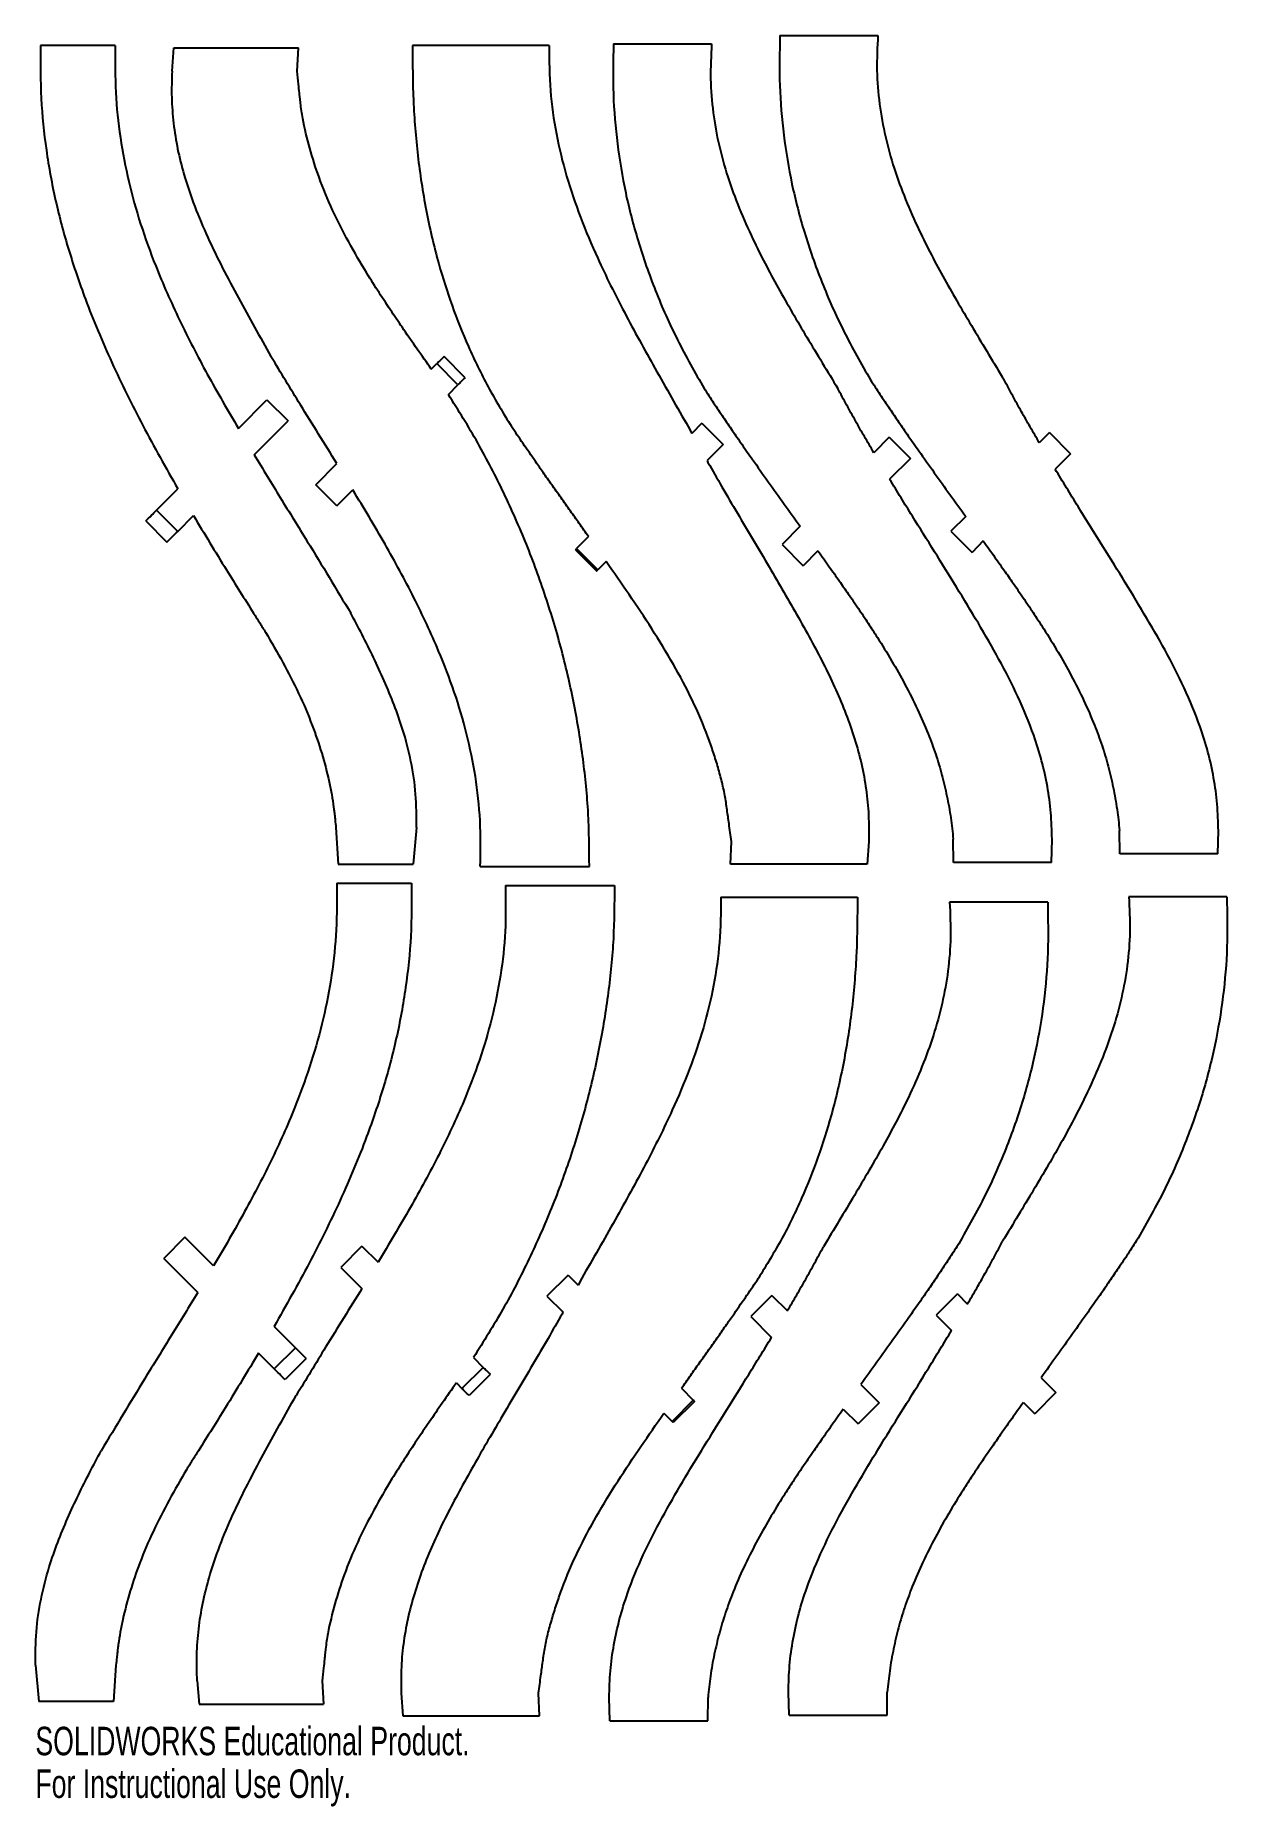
# Paper-space layout '_Right' of a CAD drawing. Header units: inches. Extents: x -4.9 to 3.1, y -21.1 to -9.3.
import ezdxf

# ---------------------------------------------------------------- set-up
doc = ezdxf.new("R2010")
doc.units = ezdxf.units.IN
doc.header["$MEASUREMENT"] = 0
doc.styles.add('SLDTEXTSTYLE0', font='TXT', dxfattribs={"width": 0.7})

psp = doc.layouts.new('_Right')

# ---------------------------------------------------------------- linework, layer by layer
at = {"color": 7, "linetype": 'Continuous', "lineweight": 25}
for p, q in [((-4.341, -9.345), (-4.841, -9.345)), ((-1.442, -9.346), (-2.355, -9.346)), ((-1.012, -9.335), (-0.357, -9.335)), ((0.099, -9.278), (0.754, -9.278)), ((-3.962, -9.516), (-3.949, -9.361)), ((-3.949, -9.361), (-3.118, -9.361)), ((-3.126, -9.516), (-3.118, -9.361)), ((-2.23, -11.507), (-2.193, -11.47)), ((-2.052, -11.612), (-2.193, -11.47)), ((-2.004, -11.564), (-2.145, -11.423)), ((-3.519, -11.903), (-3.328, -11.711)), ((-3.328, -11.711), (-3.186, -11.852)), ((-2.116, -11.676), (-2.052, -11.612)), ((-3.413, -12.08), (-3.186, -11.852)), ((-0.514, -11.891), (-0.489, -11.936)), ((-0.423, -11.869), (-0.489, -11.936)), ((-0.423, -11.869), (-0.281, -12.011)), ((1.899, -11.931), (1.832, -11.999)), ((1.899, -11.931), (2.041, -12.073)), ((-0.281, -12.011), (-0.388, -12.118)), ((0.83, -11.962), (0.726, -12.065)), ((0.83, -11.962), (0.972, -12.103)), ((-3.002, -12.28), (-2.861, -12.138)), ((0.972, -12.103), (0.832, -12.242)), ((2.041, -12.073), (1.938, -12.176)), ((-2.861, -12.421), (-3.002, -12.28)), ((-4.066, -12.449), (-3.923, -12.307)), ((-2.861, -12.421), (-2.754, -12.314)), ((-4.137, -12.521), (-3.996, -12.662)), ((-4.066, -12.449), (-3.924, -12.591)), ((-3.924, -12.591), (-3.819, -12.485)), ((1.34, -12.491), (1.241, -12.59)), ((-1.179, -12.626), (-1.259, -12.705)), ((0.235, -12.557), (0.113, -12.679)), ((1.241, -12.59), (1.383, -12.731)), ((1.458, -12.655), (1.383, -12.731)), ((-1.267, -12.714), (-1.126, -12.855)), ((-1.259, -12.705), (-1.117, -12.847)), ((0.113, -12.679), (0.254, -12.82)), ((0.353, -12.721), (0.254, -12.82)), ((-1.062, -12.792), (-1.117, -12.847)), ((-2.867, -14.569), (-2.851, -14.813)), ((-2.328, -14.569), (-2.351, -14.813)), ((-0.231, -14.813), (-0.225, -14.662)), ((0.693, -14.662), (0.681, -14.813)), ((1.258, -14.803), (1.257, -14.647)), ((1.913, -14.803), (1.917, -14.647)), ((2.369, -14.745), (2.368, -14.59)), ((3.024, -14.745), (3.028, -14.59)), ((3.024, -14.745), (2.369, -14.745)), ((-2.851, -14.813), (-2.351, -14.813)), ((-1.903, -14.829), (-1.174, -14.829)), ((0.681, -14.813), (-0.231, -14.813)), ((1.913, -14.803), (1.258, -14.803)), ((-2.862, -14.941), (-2.362, -14.941)), ((-1.735, -14.957), (-1.006, -14.957)), ((-0.296, -15.035), (0.617, -15.035)), ((1.888, -15.068), (1.233, -15.068)), ((3.085, -15.032), (2.43, -15.032)), ((-3.876, -17.306), (-4.017, -17.448)), ((-3.684, -17.498), (-3.876, -17.306)), ((-2.693, -17.365), (-2.834, -17.507)), ((-2.693, -17.365), (-2.586, -17.473)), ((-3.79, -17.675), (-4.017, -17.448)), ((-2.834, -17.507), (-2.693, -17.648)), ((-1.316, -17.559), (-1.457, -17.7)), ((-1.316, -17.559), (-1.249, -17.625)), ((-1.225, -17.58), (-1.249, -17.625)), ((-1.457, -17.7), (-1.35, -17.807)), ((0.045, -17.694), (-0.096, -17.836)), ((0.045, -17.694), (0.149, -17.798)), ((1.285, -17.685), (1.143, -17.827)), ((1.285, -17.685), (1.352, -17.752)), ((-0.096, -17.836), (0.043, -17.975)), ((1.143, -17.827), (1.246, -17.93)), ((-3.137, -18.044), (-3.28, -17.902)), ((-3.279, -18.186), (-3.384, -18.08)), ((-3.137, -18.044), (-3.279, -18.186)), ((-3.066, -18.116), (-3.207, -18.257)), ((-1.884, -18.175), (-2.025, -18.316)), ((-1.948, -18.11), (-1.884, -18.175)), ((-2.062, -18.279), (-2.025, -18.316)), ((-1.836, -18.222), (-1.978, -18.364)), ((-0.559, -18.315), (-0.48, -18.395)), ((0.64, -18.29), (0.763, -18.412)), ((1.844, -18.244), (1.943, -18.344)), ((-0.48, -18.395), (-0.621, -18.536)), ((-0.471, -18.403), (-0.613, -18.544)), ((0.522, -18.454), (0.621, -18.553)), ((0.763, -18.412), (0.621, -18.553)), ((1.726, -18.409), (1.801, -18.485)), ((1.943, -18.344), (1.801, -18.485)), ((-0.676, -18.481), (-0.621, -18.536)), ((-4.875, -20.165), (-4.852, -20.408)), ((-4.337, -20.165), (-4.352, -20.408)), ((-3.794, -20.27), (-3.781, -20.425)), ((-2.958, -20.27), (-2.95, -20.425)), ((0.16, -20.499), (0.156, -20.344)), ((0.815, -20.499), (0.816, -20.344)), ((-4.352, -20.408), (-4.852, -20.408)), ((-3.781, -20.425), (-2.95, -20.425)), ((-2.431, -20.351), (-2.419, -20.502)), ((-1.507, -20.502), (-1.514, -20.351)), ((-1.038, -20.536), (-1.042, -20.38)), ((-0.383, -20.536), (-0.381, -20.38)), ((-2.419, -20.502), (-1.507, -20.502)), ((-1.038, -20.536), (-0.383, -20.536)), ((0.16, -20.499), (0.815, -20.499))]:
    psp.add_line(p, q, dxfattribs=at)
for points, knots in [([(-4.841, -9.345), (-4.841, -9.463), (-4.843, -9.697), (-4.806, -10.043), (-4.744, -10.382), (-4.655, -10.714), (-4.532, -11.076), (-4.367, -11.468), (-4.159, -11.89), (-4.003, -12.166), (-3.923, -12.307)], [0, 0, 0, 0, 0.1125465, 0.2227925, 0.3319221, 0.4409567, 0.5507422, 0.6967313, 0.8462478, 1, 1, 1, 1]), ([(-4.341, -9.345), (-4.342, -9.45), (-4.344, -9.655), (-4.311, -9.959), (-4.255, -10.253), (-4.175, -10.539), (-4.063, -10.849), (-3.914, -11.184), (-3.728, -11.545), (-3.589, -11.782), (-3.519, -11.903)], [0, 0, 0, 0, 0.114744, 0.226001, 0.335289, 0.443928, 0.553018, 0.697981, 0.846652, 1, 1, 1, 1]), ([(-2.355, -9.346), (-2.355, -9.468), (-2.354, -9.714), (-2.324, -10.081), (-2.269, -10.446), (-2.191, -10.78), (-2.094, -11.084), (-1.984, -11.359), (-1.853, -11.63), (-1.748, -11.803), (-1.694, -11.89)], [0, 0, 0, 0, 0.138153, 0.276037, 0.413898, 0.552221, 0.66172, 0.772444, 0.884977, 1, 1, 1, 1]), ([(-1.442, -9.346), (-1.442, -9.446), (-1.441, -9.644), (-1.399, -9.936), (-1.33, -10.219), (-1.236, -10.495), (-1.107, -10.8), (-0.939, -11.135), (-0.733, -11.508), (-0.588, -11.761), (-0.514, -11.891)], [0, 0, 0, 0, 0.109691, 0.215979, 0.321107, 0.426963, 0.535054, 0.681866, 0.836379, 1, 1, 1, 1]), ([(-1.012, -9.335), (-1.015, -9.447), (-1.019, -9.67), (-0.991, -10.002), (-0.936, -10.33), (-0.851, -10.658), (-0.735, -10.988), (-0.589, -11.318), (-0.468, -11.529), (-0.407, -11.636)], [0, 0, 0, 0, 0.1388419, 0.2763816, 0.4136054, 0.5515062, 0.6977617, 0.8469187, 1, 1, 1, 1]), ([(-0.357, -9.335), (-0.361, -9.413), (-0.369, -9.566), (-0.35, -9.793), (-0.311, -10.012), (-0.251, -10.225), (-0.174, -10.434), (-0.064, -10.682), (0.087, -10.969), (0.281, -11.299), (0.417, -11.522), (0.486, -11.636)], [0, 0, 0, 0, 0.093596, 0.183889, 0.27246, 0.360654, 0.449552, 0.539973, 0.686472, 0.839561, 1, 1, 1, 1]), ([(0.099, -9.278), (0.097, -9.39), (0.092, -9.612), (0.121, -9.944), (0.175, -10.272), (0.26, -10.601), (0.376, -10.93), (0.522, -11.26), (0.643, -11.472), (0.704, -11.578)], [0, 0, 0, 0, 0.138842, 0.276382, 0.413605, 0.551506, 0.697762, 0.846919, 1, 1, 1, 1]), ([(0.754, -9.278), (0.75, -9.356), (0.742, -9.509), (0.761, -9.735), (0.801, -9.954), (0.86, -10.167), (0.937, -10.376), (1.047, -10.624), (1.198, -10.912), (1.393, -11.241), (1.528, -11.465), (1.597, -11.579)], [0, 0, 0, 0, 0.093596, 0.183889, 0.27246, 0.360654, 0.449552, 0.539973, 0.686472, 0.839561, 1, 1, 1, 1]), ([(-3.962, -9.516), (-3.964, -9.575), (-3.967, -9.691), (-3.954, -9.865), (-3.927, -10.037), (-3.88, -10.223), (-3.813, -10.421), (-3.725, -10.629), (-3.625, -10.832), (-3.519, -11.031), (-3.411, -11.228), (-3.337, -11.358), (-3.301, -11.423)], [0, 0, 0, 0, 0.085282, 0.169947, 0.254605, 0.339873, 0.450465, 0.560502, 0.671156, 0.781332, 0.890011, 1, 1, 1, 1]), ([(-2.23, -11.507), (-2.261, -11.463), (-2.323, -11.375), (-2.411, -11.248), (-2.496, -11.122), (-2.579, -10.996), (-2.677, -10.842), (-2.783, -10.659), (-2.892, -10.446), (-2.979, -10.237), (-3.044, -10.032), (-3.081, -9.883), (-3.098, -9.781), (-3.103, -9.735), (-3.108, -9.695), (-3.112, -9.653), (-3.118, -9.594), (-3.123, -9.546), (-3.126, -9.516)], [0, 0, 0, 0, 0.073902, 0.144288, 0.209807, 0.279337, 0.348775, 0.457388, 0.565323, 0.672606, 0.764109, 0.856382, 0.879735, 0.903204, 0.920048, 0.933866, 0.960516, 1, 1, 1, 1]), ([(-2.861, -12.138), (-2.942, -12.007), (-3.09, -11.77), (-3.235, -11.531), (-3.301, -11.423)], [0, 0, 0, 0, 0.550159, 1, 1, 1, 1]), ([(-2.145, -11.423), (-2.154, -11.431), (-2.168, -11.446), (-2.185, -11.463), (-2.193, -11.47)], [0, 0, 0, 0, 0.560319, 1, 1, 1, 1]), ([(-2.004, -11.564), (-2.012, -11.572), (-2.027, -11.587), (-2.044, -11.604), (-2.052, -11.612)], [0, 0, 0, 0, 0.5603194, 1, 1, 1, 1]), ([(0.704, -11.578), (0.725, -11.611), (0.767, -11.675), (0.83, -11.768), (0.893, -11.861), (0.958, -11.955), (1.038, -12.068), (1.13, -12.199), (1.235, -12.345), (1.305, -12.442), (1.34, -12.491)], [0, 0, 0, 0, 0.103258, 0.207263, 0.303855, 0.406523, 0.515269, 0.676674, 0.837812, 1, 1, 1, 1]), ([(1.832, -11.999), (1.812, -11.963), (1.771, -11.895), (1.712, -11.79), (1.654, -11.686), (1.616, -11.614), (1.597, -11.579)], [0, 0, 0, 0, 0.254518, 0.496979, 0.747685, 1, 1, 1, 1]), ([(-1.174, -14.829), (-1.175, -14.711), (-1.176, -14.472), (-1.213, -14.111), (-1.272, -13.748), (-1.355, -13.385), (-1.462, -13.027), (-1.591, -12.675), (-1.743, -12.332), (-1.915, -11.997), (-2.049, -11.783), (-2.116, -11.676)], [0, 0, 0, 0, 0.1061962, 0.2150477, 0.325357, 0.4369375, 0.5496165, 0.661192, 0.7735227, 0.8864883, 1, 1, 1, 1]), ([(-0.407, -11.636), (-0.386, -11.668), (-0.344, -11.733), (-0.281, -11.826), (-0.218, -11.919), (-0.153, -12.013), (-0.073, -12.127), (0.021, -12.259), (0.128, -12.408), (0.199, -12.507), (0.235, -12.557)], [0, 0, 0, 0, 0.1022964, 0.2053333, 0.3010271, 0.4027389, 0.5104731, 0.6734854, 0.8368984, 1, 1, 1, 1]), ([(0.726, -12.065), (0.705, -12.029), (0.664, -11.959), (0.603, -11.852), (0.544, -11.745), (0.505, -11.673), (0.486, -11.636)], [0, 0, 0, 0, 0.255179, 0.498055, 0.747829, 1, 1, 1, 1]), ([(-1.179, -12.626), (-1.2, -12.597), (-1.24, -12.54), (-1.302, -12.453), (-1.363, -12.367), (-1.424, -12.281), (-1.481, -12.2), (-1.544, -12.109), (-1.615, -12.007), (-1.669, -11.928), (-1.694, -11.89)], [0, 0, 0, 0, 0.11953, 0.232169, 0.354378, 0.474635, 0.584076, 0.682701, 0.847252, 1, 1, 1, 1]), ([(-3.413, -12.08), (-3.355, -12.175), (-3.238, -12.368), (-3.02, -12.718), (-2.864, -12.977), (-2.768, -13.137)], [0, 0, 0, 0, 0.270124, 0.547741, 1, 1, 1, 1]), ([(-0.388, -12.118), (-0.386, -12.122), (-0.353, -12.18), (-0.286, -12.298), (-0.185, -12.47), (-0.08, -12.648), (0.024, -12.823), (0.125, -12.996), (0.223, -13.166), (0.315, -13.331), (0.399, -13.492), (0.475, -13.65), (0.542, -13.811), (0.6, -13.976), (0.646, -14.144), (0.677, -14.314), (0.694, -14.487), (0.693, -14.603), (0.693, -14.662)], [0, 0, 0, 0, 0.004775, 0.071863, 0.144982, 0.218276, 0.293353, 0.362975, 0.43264, 0.502914, 0.565125, 0.62738, 0.689826, 0.752267, 0.814155, 0.875778, 0.937579, 1, 1, 1, 1]), ([(3.028, -14.59), (3.027, -14.531), (3.023, -14.413), (2.999, -14.237), (2.961, -14.064), (2.897, -13.862), (2.803, -13.634), (2.675, -13.384), (2.534, -13.142), (2.388, -12.902), (2.239, -12.663), (2.088, -12.422), (1.989, -12.259), (1.938, -12.176)], [0, 0, 0, 0, 0.066143, 0.131846, 0.197587, 0.263812, 0.368429, 0.472893, 0.577009, 0.68202, 0.786802, 0.891218, 1, 1, 1, 1]), ([(1.917, -14.647), (1.915, -14.588), (1.912, -14.47), (1.888, -14.295), (1.85, -14.122), (1.786, -13.92), (1.692, -13.693), (1.565, -13.445), (1.425, -13.203), (1.28, -12.965), (1.132, -12.727), (0.982, -12.487), (0.883, -12.325), (0.832, -12.242)], [0, 0, 0, 0, 0.066406, 0.132369, 0.198371, 0.264859, 0.369309, 0.473662, 0.577479, 0.682432, 0.786495, 0.891279, 1, 1, 1, 1]), ([(-1.903, -14.829), (-1.901, -14.727), (-1.898, -14.526), (-1.931, -14.229), (-1.99, -13.942), (-2.073, -13.662), (-2.19, -13.358), (-2.345, -13.028), (-2.539, -12.671), (-2.681, -12.434), (-2.754, -12.314)], [0, 0, 0, 0, 0.113405, 0.22322, 0.331232, 0.43898, 0.54772, 0.693205, 0.843623, 1, 1, 1, 1]), ([(-4.137, -12.521), (-4.125, -12.508), (-4.103, -12.487), (-4.077, -12.461), (-4.066, -12.449)], [0, 0, 0, 0, 0.559914, 1, 1, 1, 1]), ([(-3.819, -12.485), (-3.746, -12.606), (-3.614, -12.825), (-3.478, -13.04), (-3.418, -13.137)], [0, 0, 0, 0, 0.554388, 1, 1, 1, 1]), ([(-3.996, -12.662), (-3.984, -12.65), (-3.962, -12.628), (-3.936, -12.602), (-3.924, -12.591)], [0, 0, 0, 0, 0.559914, 1, 1, 1, 1]), ([(1.458, -12.655), (1.484, -12.692), (1.533, -12.76), (1.601, -12.857), (1.667, -12.951), (1.732, -13.045), (1.798, -13.144), (1.874, -13.26), (1.958, -13.396), (2.048, -13.556), (2.13, -13.719), (2.198, -13.875), (2.252, -14.021), (2.294, -14.16), (2.327, -14.302), (2.353, -14.446), (2.363, -14.542), (2.368, -14.59)], [0, 0, 0, 0, 0.061635, 0.116105, 0.16419, 0.220416, 0.275049, 0.328763, 0.412451, 0.496178, 0.582464, 0.664484, 0.732046, 0.798526, 0.865206, 0.934053, 1, 1, 1, 1]), ([(-1.267, -12.714), (-1.266, -12.713), (-1.264, -12.711), (-1.26, -12.707), (-1.259, -12.705)], [0, 0, 0, 0, 0.559823, 1, 1, 1, 1]), ([(0.353, -12.721), (0.379, -12.757), (0.426, -12.824), (0.494, -12.919), (0.558, -13.012), (0.623, -13.105), (0.688, -13.203), (0.763, -13.318), (0.846, -13.454), (0.937, -13.614), (1.018, -13.776), (1.086, -13.933), (1.141, -14.079), (1.183, -14.218), (1.216, -14.36), (1.242, -14.503), (1.252, -14.6), (1.257, -14.647)], [0, 0, 0, 0, 0.060683, 0.114344, 0.162344, 0.217959, 0.272231, 0.325508, 0.409603, 0.493735, 0.580439, 0.662857, 0.730747, 0.797549, 0.864553, 0.933734, 1, 1, 1, 1]), ([(-1.126, -12.855), (-1.125, -12.854), (-1.123, -12.852), (-1.119, -12.848), (-1.117, -12.847)], [0, 0, 0, 0, 0.559823, 1, 1, 1, 1]), ([(-0.225, -14.662), (-0.23, -14.622), (-0.24, -14.552), (-0.254, -14.45), (-0.268, -14.353), (-0.29, -14.255), (-0.317, -14.156), (-0.348, -14.059), (-0.4, -13.91), (-0.484, -13.715), (-0.612, -13.476), (-0.755, -13.242), (-0.907, -13.014), (-1.011, -12.865), (-1.062, -12.792)], [0, 0, 0, 0, 0.057206, 0.102286, 0.149729, 0.198377, 0.247439, 0.297344, 0.346174, 0.475153, 0.603866, 0.737418, 0.870291, 1, 1, 1, 1]), ([(-3.418, -13.137), (-3.404, -13.158), (-3.377, -13.201), (-3.31, -13.31), (-3.22, -13.465), (-3.114, -13.672), (-3.027, -13.875), (-2.96, -14.073), (-2.919, -14.228), (-2.894, -14.349), (-2.884, -14.416), (-2.879, -14.463), (-2.875, -14.491), (-2.872, -14.525), (-2.869, -14.552), (-2.867, -14.569)], [0, 0, 0, 0, 0.049675, 0.09699, 0.247285, 0.397073, 0.546591, 0.673707, 0.801262, 0.856772, 0.911812, 0.932971, 0.947742, 0.966792, 1, 1, 1, 1]), ([(-2.328, -14.569), (-2.329, -14.495), (-2.329, -14.347), (-2.362, -14.127), (-2.414, -13.928), (-2.477, -13.748), (-2.543, -13.589), (-2.615, -13.433), (-2.691, -13.282), (-2.742, -13.184), (-2.768, -13.137)], [0, 0, 0, 0, 0.147389, 0.292069, 0.438906, 0.553335, 0.667277, 0.780813, 0.892857, 1, 1, 1, 1]), ([(-2.862, -14.941), (-2.861, -15.045), (-2.859, -15.25), (-2.892, -15.554), (-2.948, -15.848), (-3.029, -16.134), (-3.14, -16.445), (-3.289, -16.78), (-3.476, -17.14), (-3.614, -17.378), (-3.684, -17.498)], [0, 0, 0, 0, 0.114744, 0.226001, 0.335289, 0.443928, 0.553018, 0.697981, 0.846652, 1, 1, 1, 1]), ([(-2.362, -14.941), (-2.362, -15.058), (-2.361, -15.292), (-2.397, -15.638), (-2.459, -15.977), (-2.548, -16.309), (-2.671, -16.671), (-2.836, -17.063), (-3.044, -17.485), (-3.201, -17.762), (-3.28, -17.902)], [0, 0, 0, 0, 0.112547, 0.222793, 0.331922, 0.440957, 0.550742, 0.696731, 0.846248, 1, 1, 1, 1]), ([(-1.735, -14.957), (-1.733, -15.059), (-1.73, -15.26), (-1.763, -15.557), (-1.822, -15.844), (-1.905, -16.124), (-2.022, -16.429), (-2.177, -16.758), (-2.371, -17.116), (-2.513, -17.352), (-2.586, -17.473)], [0, 0, 0, 0, 0.113405, 0.22322, 0.331232, 0.43898, 0.54772, 0.693205, 0.843623, 1, 1, 1, 1]), ([(-1.006, -14.957), (-1.007, -15.076), (-1.008, -15.315), (-1.045, -15.675), (-1.104, -16.039), (-1.187, -16.402), (-1.294, -16.76), (-1.423, -17.111), (-1.575, -17.454), (-1.747, -17.79), (-1.881, -18.003), (-1.948, -18.11)], [0, 0, 0, 0, 0.106196, 0.215048, 0.325357, 0.436937, 0.549617, 0.661192, 0.773523, 0.886488, 1, 1, 1, 1]), ([(-0.296, -15.035), (-0.296, -15.135), (-0.298, -15.333), (-0.34, -15.625), (-0.408, -15.908), (-0.503, -16.185), (-0.631, -16.489), (-0.799, -16.825), (-1.005, -17.197), (-1.15, -17.45), (-1.225, -17.58)], [0, 0, 0, 0, 0.109691, 0.215979, 0.321107, 0.426963, 0.535054, 0.681866, 0.836379, 1, 1, 1, 1]), ([(0.617, -15.035), (0.616, -15.158), (0.615, -15.403), (0.585, -15.77), (0.53, -16.135), (0.452, -16.469), (0.356, -16.773), (0.246, -17.048), (0.115, -17.32), (0.009, -17.492), (-0.044, -17.58)], [0, 0, 0, 0, 0.138153, 0.276037, 0.413898, 0.552221, 0.66172, 0.772444, 0.884977, 1, 1, 1, 1]), ([(1.233, -15.068), (1.236, -15.146), (1.244, -15.299), (1.225, -15.526), (1.186, -15.745), (1.127, -15.958), (1.05, -16.167), (0.94, -16.415), (0.788, -16.702), (0.594, -17.032), (0.459, -17.255), (0.39, -17.369)], [0, 0, 0, 0, 0.093596, 0.183889, 0.27246, 0.360654, 0.449552, 0.539973, 0.686472, 0.839561, 1, 1, 1, 1]), ([(1.888, -15.068), (1.89, -15.18), (1.894, -15.402), (1.866, -15.735), (1.811, -16.062), (1.727, -16.391), (1.611, -16.72), (1.464, -17.051), (1.343, -17.262), (1.282, -17.369)], [0, 0, 0, 0, 0.138842, 0.276382, 0.413605, 0.551506, 0.697762, 0.846919, 1, 1, 1, 1]), ([(2.43, -15.032), (2.434, -15.11), (2.442, -15.262), (2.423, -15.489), (2.384, -15.708), (2.324, -15.921), (2.247, -16.13), (2.137, -16.378), (1.986, -16.665), (1.792, -16.995), (1.656, -17.218), (1.587, -17.333)], [0, 0, 0, 0, 0.093596, 0.183889, 0.27246, 0.360654, 0.449552, 0.539973, 0.686472, 0.839561, 1, 1, 1, 1]), ([(3.085, -15.032), (3.087, -15.143), (3.092, -15.366), (3.063, -15.698), (3.009, -16.026), (2.924, -16.355), (2.808, -16.684), (2.662, -17.014), (2.541, -17.225), (2.48, -17.332)], [0, 0, 0, 0, 0.138842, 0.276382, 0.413605, 0.551506, 0.697762, 0.846919, 1, 1, 1, 1]), ([(0.149, -17.798), (0.17, -17.762), (0.211, -17.692), (0.272, -17.585), (0.331, -17.478), (0.37, -17.406), (0.39, -17.369)], [0, 0, 0, 0, 0.255179, 0.498055, 0.747829, 1, 1, 1, 1]), ([(1.282, -17.369), (1.261, -17.401), (1.219, -17.465), (1.157, -17.559), (1.093, -17.652), (1.028, -17.746), (0.948, -17.86), (0.854, -17.992), (0.747, -18.141), (0.676, -18.24), (0.64, -18.29)], [0, 0, 0, 0, 0.102296, 0.205333, 0.301027, 0.402739, 0.510473, 0.673485, 0.836898, 1, 1, 1, 1]), ([(1.352, -17.752), (1.372, -17.717), (1.413, -17.648), (1.472, -17.544), (1.53, -17.439), (1.568, -17.368), (1.587, -17.333)], [0, 0, 0, 0, 0.254518, 0.496979, 0.747685, 1, 1, 1, 1]), ([(2.48, -17.332), (2.459, -17.364), (2.417, -17.429), (2.354, -17.522), (2.291, -17.615), (2.226, -17.709), (2.146, -17.822), (2.054, -17.952), (1.949, -18.098), (1.879, -18.196), (1.844, -18.244)], [0, 0, 0, 0, 0.1032575, 0.2072625, 0.3038554, 0.4065229, 0.5152694, 0.6766741, 0.8378119, 1, 1, 1, 1]), ([(-0.559, -18.315), (-0.538, -18.286), (-0.498, -18.229), (-0.437, -18.143), (-0.375, -18.056), (-0.314, -17.97), (-0.258, -17.89), (-0.194, -17.798), (-0.123, -17.696), (-0.07, -17.617), (-0.044, -17.58)], [0, 0, 0, 0, 0.11953, 0.232169, 0.354378, 0.474635, 0.584076, 0.682701, 0.847252, 1, 1, 1, 1]), ([(-3.79, -17.675), (-3.848, -17.77), (-3.966, -17.963), (-4.184, -18.314), (-4.339, -18.572), (-4.435, -18.732)], [0, 0, 0, 0, 0.270124, 0.547741, 1, 1, 1, 1]), ([(-2.693, -17.648), (-2.774, -17.779), (-2.922, -18.017), (-3.067, -18.256), (-3.133, -18.363)], [0, 0, 0, 0, 0.550159, 1, 1, 1, 1]), ([(-1.35, -17.807), (-1.352, -17.811), (-1.385, -17.869), (-1.453, -17.987), (-1.553, -18.159), (-1.659, -18.337), (-1.762, -18.513), (-1.864, -18.685), (-1.961, -18.855), (-2.053, -19.02), (-2.138, -19.181), (-2.213, -19.339), (-2.281, -19.5), (-2.338, -19.665), (-2.384, -19.833), (-2.416, -20.003), (-2.433, -20.176), (-2.432, -20.293), (-2.431, -20.351)], [0, 0, 0, 0, 0.004775, 0.071863, 0.144982, 0.218276, 0.293353, 0.362975, 0.43264, 0.502914, 0.565125, 0.62738, 0.689826, 0.752267, 0.814155, 0.875778, 0.937579, 1, 1, 1, 1]), ([(-1.042, -20.38), (-1.04, -20.321), (-1.037, -20.203), (-1.012, -20.028), (-0.974, -19.855), (-0.911, -19.653), (-0.817, -19.426), (-0.689, -19.178), (-0.55, -18.936), (-0.405, -18.698), (-0.257, -18.46), (-0.107, -18.22), (-0.008, -18.058), (0.043, -17.975)], [0, 0, 0, 0, 0.066406, 0.132369, 0.198371, 0.264859, 0.369309, 0.473662, 0.577479, 0.682432, 0.786495, 0.891279, 1, 1, 1, 1]), ([(0.156, -20.344), (0.157, -20.284), (0.161, -20.166), (0.185, -19.991), (0.223, -19.818), (0.287, -19.616), (0.382, -19.388), (0.51, -19.138), (0.65, -18.895), (0.796, -18.656), (0.945, -18.417), (1.096, -18.175), (1.195, -18.013), (1.246, -17.93)], [0, 0, 0, 0, 0.066143, 0.131846, 0.197587, 0.263812, 0.368429, 0.472893, 0.577009, 0.68202, 0.786802, 0.891218, 1, 1, 1, 1]), ([(-3.384, -18.08), (-3.457, -18.201), (-3.589, -18.42), (-3.725, -18.636), (-3.785, -18.732)], [0, 0, 0, 0, 0.554388, 1, 1, 1, 1]), ([(-3.066, -18.116), (-3.078, -18.104), (-3.1, -18.082), (-3.126, -18.056), (-3.137, -18.044)], [0, 0, 0, 0, 0.559914, 1, 1, 1, 1]), ([(-3.207, -18.257), (-3.22, -18.245), (-3.241, -18.223), (-3.267, -18.197), (-3.279, -18.186)], [0, 0, 0, 0, 0.559914, 1, 1, 1, 1]), ([(-1.836, -18.222), (-1.844, -18.214), (-1.859, -18.199), (-1.876, -18.182), (-1.884, -18.175)], [0, 0, 0, 0, 0.560319, 1, 1, 1, 1]), ([(-2.062, -18.279), (-2.094, -18.324), (-2.155, -18.411), (-2.243, -18.538), (-2.328, -18.664), (-2.411, -18.79), (-2.509, -18.945), (-2.615, -19.127), (-2.724, -19.34), (-2.811, -19.55), (-2.876, -19.755), (-2.913, -19.904), (-2.93, -20.005), (-2.936, -20.052), (-2.94, -20.091), (-2.944, -20.134), (-2.95, -20.192), (-2.955, -20.241), (-2.958, -20.27)], [0, 0, 0, 0, 0.073902, 0.144288, 0.209807, 0.279337, 0.348775, 0.457388, 0.565323, 0.672606, 0.764109, 0.856382, 0.879735, 0.903204, 0.920048, 0.933866, 0.960516, 1, 1, 1, 1]), ([(-1.978, -18.364), (-1.986, -18.355), (-2, -18.341), (-2.018, -18.324), (-2.025, -18.316)], [0, 0, 0, 0, 0.560319, 1, 1, 1, 1]), ([(-3.794, -20.27), (-3.796, -20.212), (-3.799, -20.096), (-3.786, -19.922), (-3.759, -19.75), (-3.712, -19.564), (-3.645, -19.366), (-3.557, -19.157), (-3.457, -18.954), (-3.351, -18.756), (-3.243, -18.559), (-3.17, -18.429), (-3.133, -18.363)], [0, 0, 0, 0, 0.085282, 0.169947, 0.254605, 0.339873, 0.450465, 0.560502, 0.671156, 0.781332, 0.890011, 1, 1, 1, 1]), ([(-0.471, -18.403), (-0.472, -18.402), (-0.474, -18.4), (-0.478, -18.396), (-0.48, -18.395)], [0, 0, 0, 0, 0.559823, 1, 1, 1, 1]), ([(0.522, -18.454), (0.497, -18.49), (0.449, -18.557), (0.382, -18.652), (0.317, -18.745), (0.253, -18.838), (0.187, -18.936), (0.112, -19.051), (0.029, -19.187), (-0.061, -19.346), (-0.143, -19.509), (-0.211, -19.665), (-0.265, -19.812), (-0.307, -19.951), (-0.341, -20.093), (-0.367, -20.236), (-0.377, -20.333), (-0.381, -20.38)], [0, 0, 0, 0, 0.060683, 0.114344, 0.162344, 0.217959, 0.272231, 0.325508, 0.409603, 0.493735, 0.580439, 0.662857, 0.730747, 0.797549, 0.864553, 0.933734, 1, 1, 1, 1]), ([(1.726, -18.409), (1.7, -18.445), (1.651, -18.514), (1.583, -18.61), (1.517, -18.704), (1.452, -18.799), (1.386, -18.898), (1.31, -19.014), (1.226, -19.15), (1.136, -19.31), (1.055, -19.472), (0.986, -19.629), (0.932, -19.775), (0.89, -19.914), (0.857, -20.056), (0.831, -20.199), (0.821, -20.296), (0.816, -20.344)], [0, 0, 0, 0, 0.061635, 0.116105, 0.16419, 0.220416, 0.275049, 0.328763, 0.412451, 0.496178, 0.582464, 0.664484, 0.732046, 0.798526, 0.865206, 0.934053, 1, 1, 1, 1]), ([(-1.514, -20.351), (-1.508, -20.312), (-1.499, -20.242), (-1.485, -20.139), (-1.471, -20.042), (-1.449, -19.944), (-1.421, -19.846), (-1.39, -19.748), (-1.338, -19.599), (-1.254, -19.404), (-1.126, -19.165), (-0.984, -18.932), (-0.831, -18.704), (-0.727, -18.555), (-0.676, -18.481)], [0, 0, 0, 0, 0.0572062, 0.1022862, 0.1497286, 0.1983767, 0.2474388, 0.2973444, 0.3461738, 0.4751525, 0.6038661, 0.7374179, 0.8702908, 1, 1, 1, 1]), ([(-0.613, -18.544), (-0.614, -18.543), (-0.616, -18.541), (-0.619, -18.538), (-0.621, -18.536)], [0, 0, 0, 0, 0.559823, 1, 1, 1, 1]), ([(-4.875, -20.165), (-4.874, -20.09), (-4.874, -19.942), (-4.841, -19.722), (-4.789, -19.523), (-4.727, -19.344), (-4.661, -19.184), (-4.588, -19.028), (-4.513, -18.878), (-4.461, -18.78), (-4.435, -18.732)], [0, 0, 0, 0, 0.147389, 0.292069, 0.438906, 0.553335, 0.667277, 0.780813, 0.892857, 1, 1, 1, 1]), ([(-3.785, -18.732), (-3.799, -18.754), (-3.826, -18.796), (-3.893, -18.905), (-3.983, -19.06), (-4.089, -19.267), (-4.176, -19.47), (-4.243, -19.668), (-4.284, -19.823), (-4.309, -19.944), (-4.319, -20.011), (-4.325, -20.058), (-4.328, -20.086), (-4.332, -20.121), (-4.335, -20.148), (-4.337, -20.165)], [0, 0, 0, 0, 0.049675, 0.09699, 0.247285, 0.397073, 0.546591, 0.673707, 0.801262, 0.856772, 0.911812, 0.932971, 0.947742, 0.966792, 1, 1, 1, 1])]:
    psp.add_open_spline(points, degree=3, knots=knots, dxfattribs=at)

# ---------------------------------------------------------------- texts
at = {"color": 7, "linetype": 'Continuous', "char_height": 0.1903, "attachment_point": 1, "style": 'SLDTEXTSTYLE0'}
for s, insert in [('SOLIDWORKS Educational Product.', (-4.875, -20.576)), ('For Instructional Use Only.', (-4.875, -20.861))]:
    psp.add_mtext(s, dxfattribs=dict(at, insert=insert))

doc.saveas('drawing.dxf')
